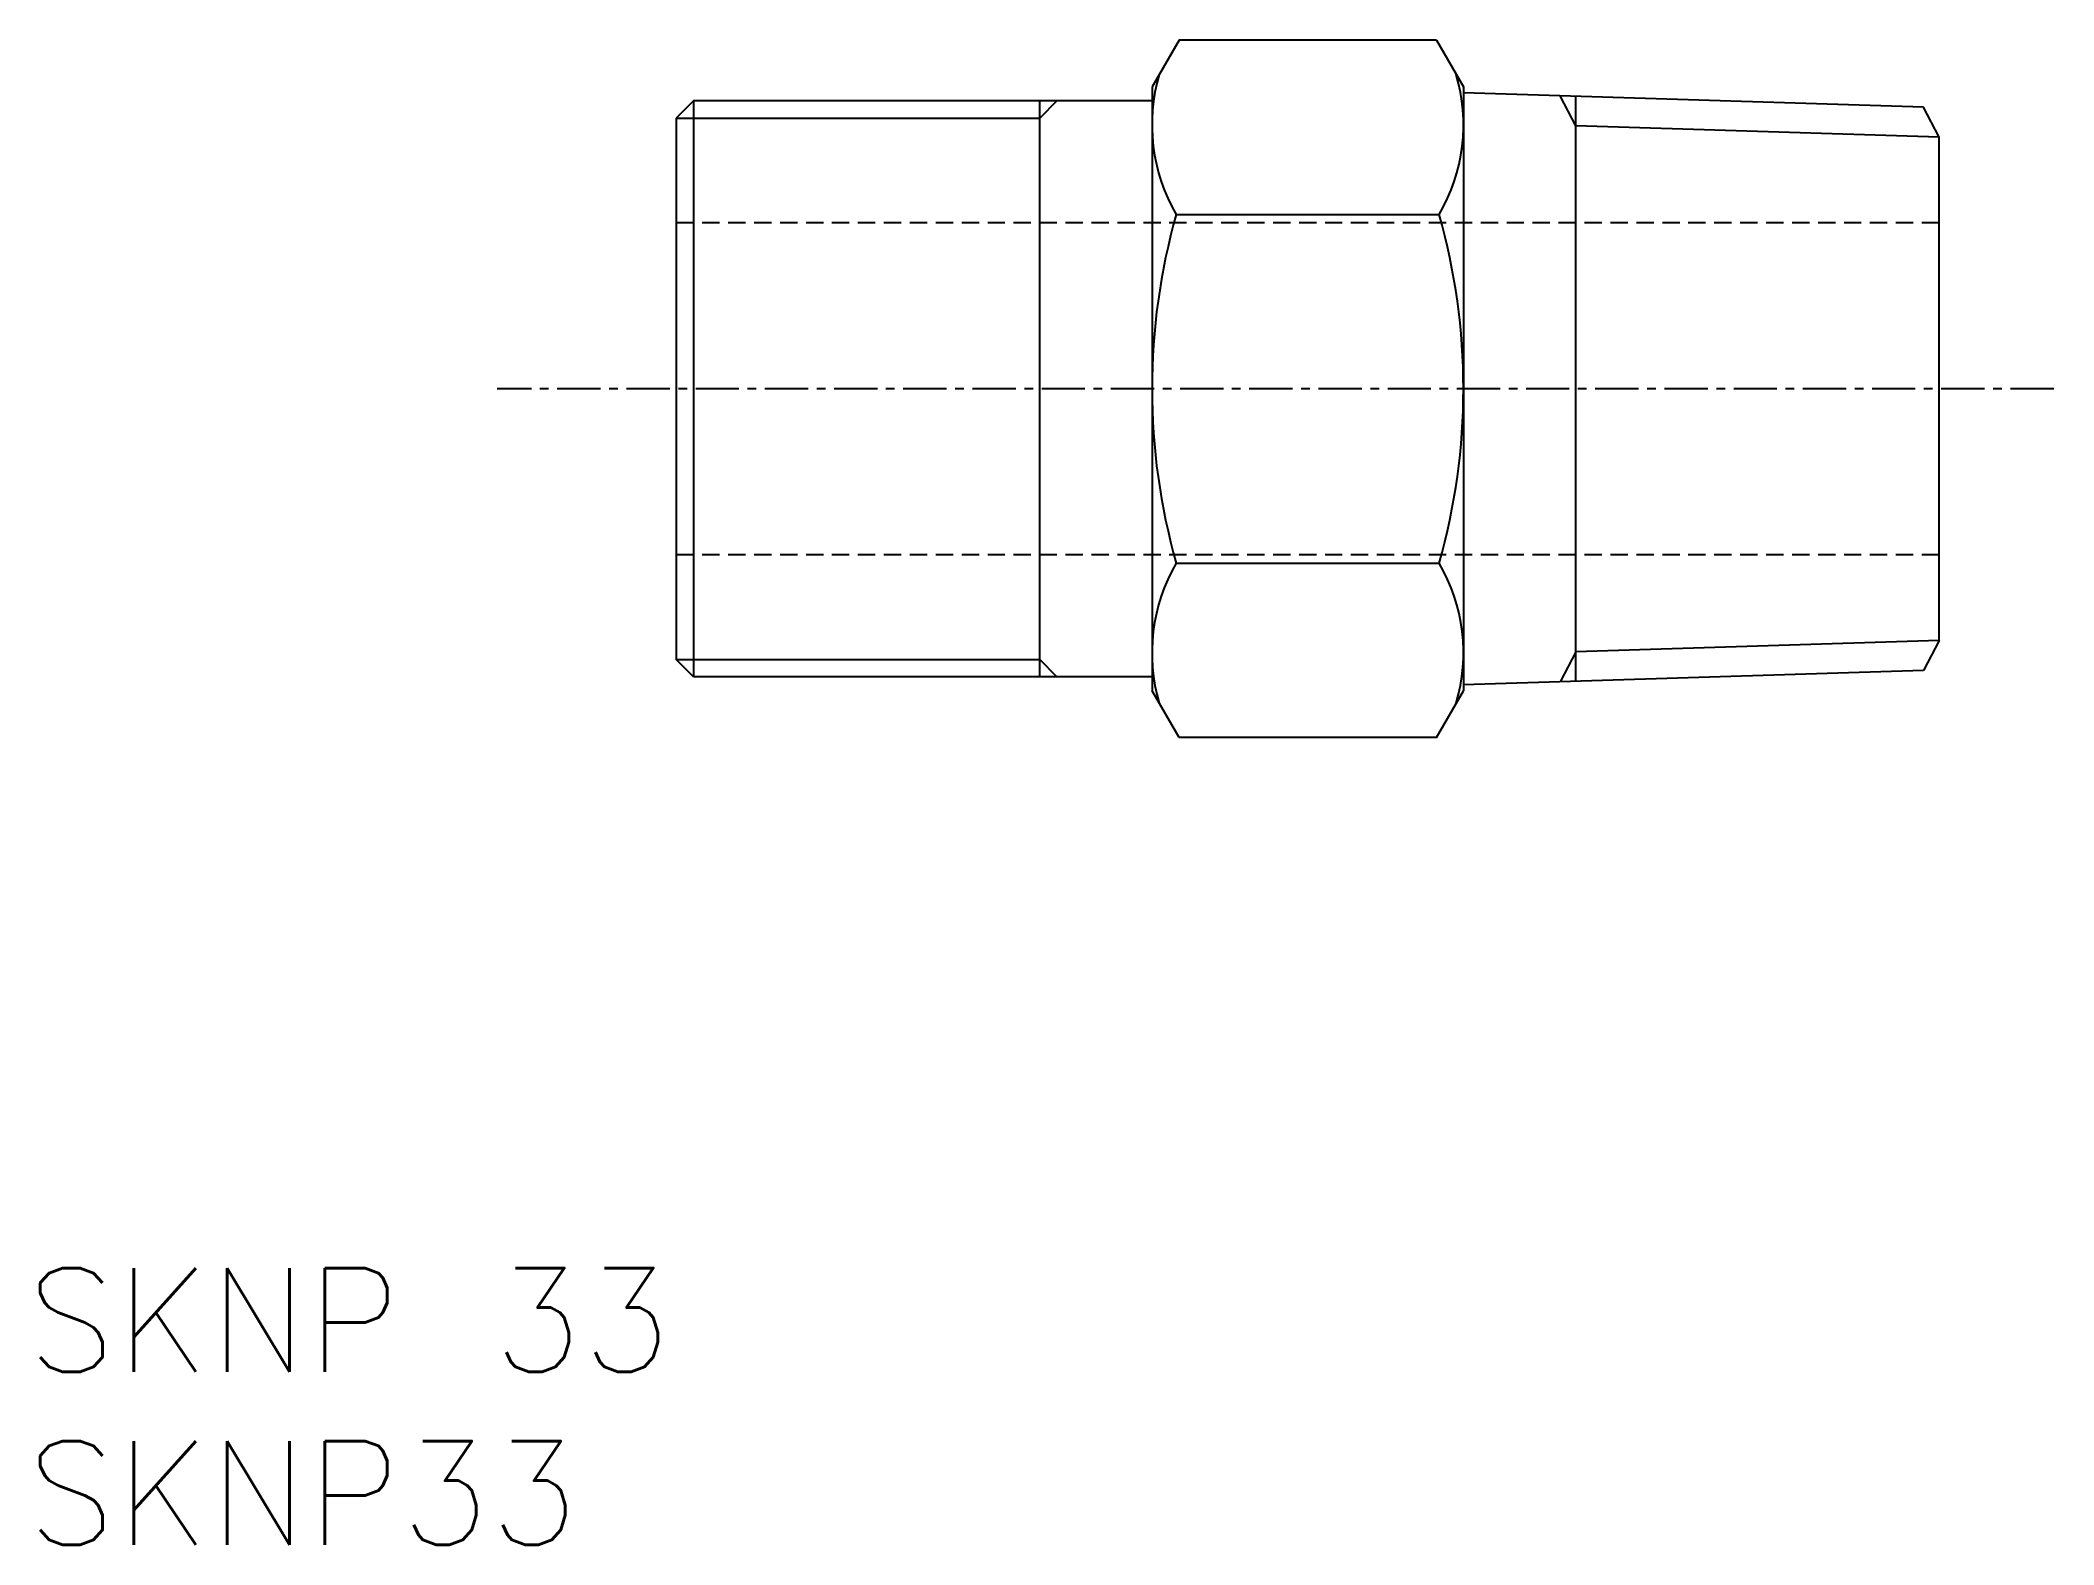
# Model space of a CAD drawing. Extents: x 0.4 to 58.6, y 0 to 43.5.
import ezdxf

# ---------------------------------------------------------------- set-up
doc = ezdxf.new("R2010")
doc.units = 0
doc.linetypes.add('CENTER', pattern=[2, 1.25, -0.25, 0.25, -0.25])
doc.linetypes.add('DASHED', pattern=[0.75, 0.5, -0.25])
doc.layers.get('0').update_dxf_attribs({"linetype": 'CONTINUOUS'})
doc.layers.add('CENTER', color=1, linetype='CENTER')
doc.styles.get("Standard").update_dxf_attribs({"font": 'txt.shx'})

# ---------------------------------------------------------------- blocks, each defined once
blk = doc.blocks.new('*U2')
at = {"color": 7, "linetype": 'CONTINUOUS'}
blk.add_text('SKNP33', height=3, dxfattribs=at).set_placement((0, 0))
blk = doc.blocks.new('*U3')
at = {"color": 7, "linetype": 'CONTINUOUS'}
blk.add_text('SKNP 33', height=3, dxfattribs=at).set_placement((0, 5))

msp = doc.modelspace()

# ---------------------------------------------------------------- linework, layer by layer
at = {"color": 7, "linetype": 'CONTINUOUS'}
for p, q in [((33.298, 43.509), (32.518, 42.158)), ((40.738, 43.509), (33.298, 43.509)), ((40.738, 43.509), (41.518, 42.158)), ((32.518, 42.158), (32.518, 24.698)), ((41.518, 42.158), (41.518, 24.698)), ((54.815, 41.575), (41.518, 41.99)), ((19.268, 41.759), (18.768, 41.259)), ((19.268, 41.759), (19.268, 25.097)), ((32.518, 41.759), (19.268, 41.759)), ((29.271, 25.097), (29.271, 41.759)), ((44.765, 24.967), (44.765, 41.889)), ((55.268, 40.705), (54.815, 41.575)), ((18.768, 41.259), (18.768, 25.597)), ((55.268, 26.152), (55.268, 40.705)), ((33.218, 38.468), (40.818, 38.468)), ((33.218, 28.388), (40.818, 28.388)), ((55.268, 26.152), (54.815, 25.281)), ((19.268, 25.097), (18.768, 25.597)), ((32.518, 25.097), (19.268, 25.097)), ((54.815, 25.281), (41.518, 24.866)), ((33.298, 23.348), (32.518, 24.698)), ((40.738, 23.348), (41.518, 24.698)), ((40.738, 23.348), (33.298, 23.348))]:
    msp.add_line(p, q, dxfattribs=at)
at = {"color": 3, "linetype": 'CONTINUOUS'}
for p, q in [((44.765, 41.033), (44.312, 41.903)), ((55.268, 40.705), (44.765, 41.033)), ((44.765, 25.823), (44.312, 24.953)), ((55.268, 26.152), (44.765, 25.823))]:
    msp.add_line(p, q, dxfattribs=at)
at = {"color": 3}
for p, q in [((29.771, 41.759), (29.271, 41.259)), ((18.768, 41.259), (29.271, 41.259)), ((18.768, 25.597), (29.271, 25.597)), ((29.771, 25.097), (29.271, 25.597))]:
    msp.add_line(p, q, dxfattribs=at)
at = {"color": 3, "linetype": 'DASHED'}
for p, q in [((55.268, 38.228), (18.768, 38.228)), ((55.268, 28.628), (18.768, 28.628))]:
    msp.add_line(p, q, dxfattribs=at)
at = {"color": 7, "linetype": 'CONTINUOUS'}
for centre, radius, start, end in [((37.676, 41.065), 5.159, 163.64705, 210.22261), ((36.361, 41.065), 5.159, 329.77739, 16.35295), ((51.018, 33.428), 18.5, 164.18966, 195.81034), ((23.018, 33.428), 18.5, 344.18966, 15.81034), ((37.676, 25.791), 5.159, 149.77739, 196.35295), ((36.361, 25.791), 5.159, 343.64705, 30.22261)]:
    msp.add_arc(centre, radius, start, end, dxfattribs=at)
at = {"layer": 'CENTER', "color": 1, "linetype": 'CENTER'}
msp.add_line((58.579, 33.428), (13.591, 33.428), dxfattribs=at)

# ---------------------------------------------------------------- block references
at = {"color": 7, "linetype": 'CONTINUOUS'}
for name in ['*U3', '*U2']:
    msp.add_blockref(name, (0, 0), dxfattribs=at)

doc.saveas('drawing.dxf')
